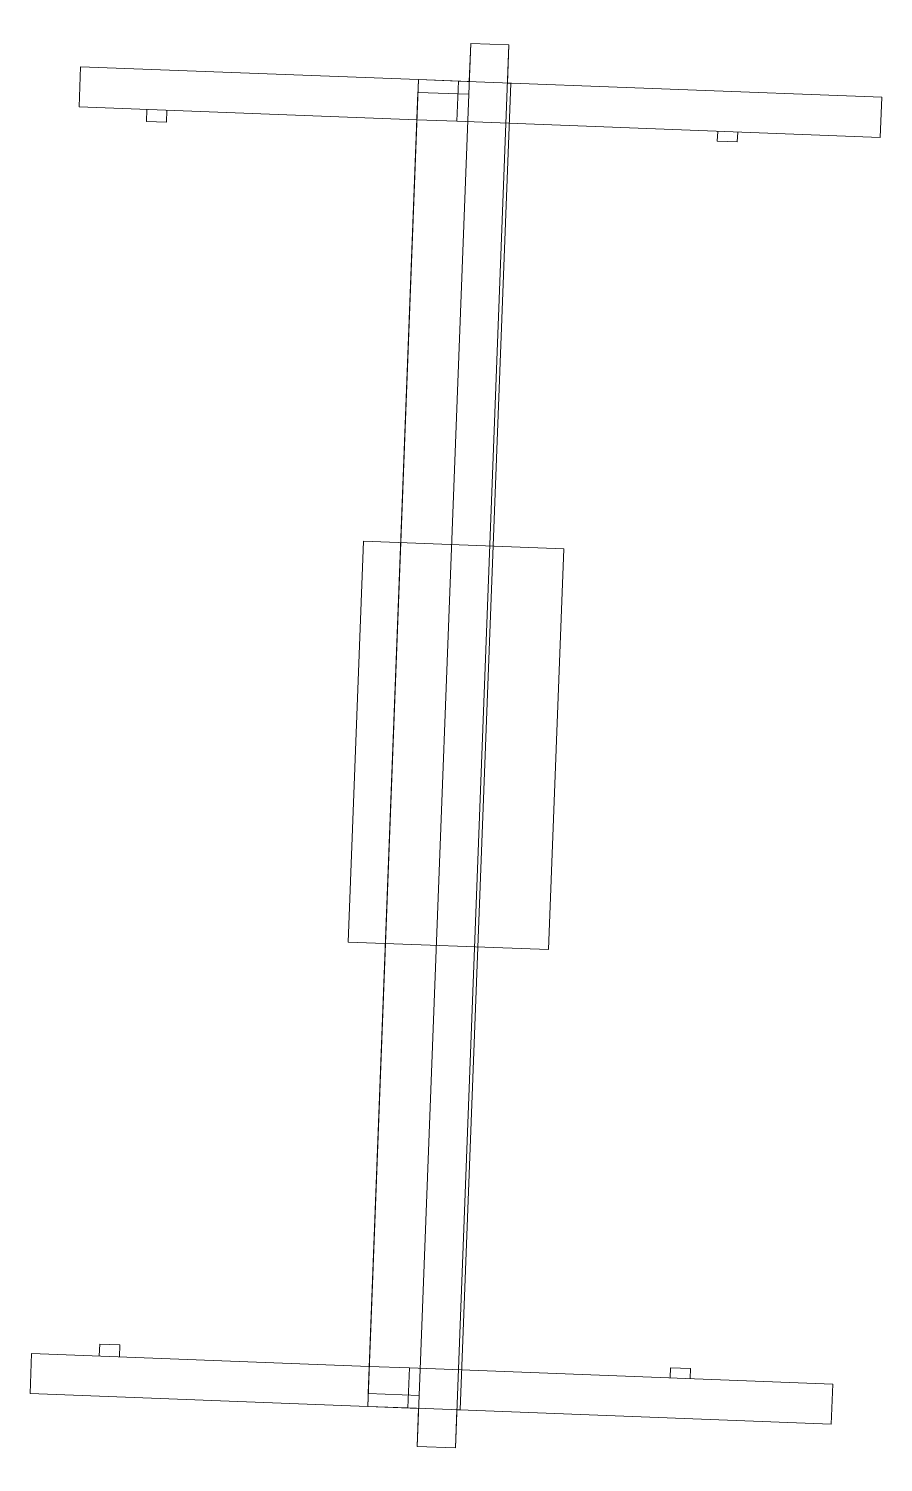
# Model space of a CAD drawing. Header units: millimetres. Extents: x 18438 to 82538, y -3412 to 53720.
# Drawn here: x 74782 to 75634, y 2966 to 4395 of the extents above; entities that cross this region are included whole.
import ezdxf

# ---------------------------------------------------------------- set-up
doc = ezdxf.new("R2010")
doc.units = ezdxf.units.MM
doc.header["$MEASUREMENT"] = 0
doc.layers.add('I-FURN', color=40, linetype='Continuous', lineweight=13)

# ---------------------------------------------------------------- blocks, each defined once
blk = doc.blocks.new('New Furniture_Small COW_NR2 - NR2-9725412-GA PLAN - LEVEL 11')
at = {"layer": 'I-FURN', "color": 0, "lineweight": -2}
for p, q in [((-234, 0), (-234, 337.2)), ((-234, 337.2), (-194, 337.2)), ((-194, 337.2), (-194, 0)), ((1049.9, 0), (1049.9, 337.2)), ((1049.9, 337.2), (1089.9, 337.2)), ((1089.9, 337.2), (1089.9, 0)), ((-193.9, 269.6), (-182, 269.6)), ((-182, 249.6), (-182, 269.6)), ((1037.9, 269.6), (1037.9, 249.6)), ((1037.9, 269.6), (1049.8, 269.6)), ((-182, 249.6), (-193.9, 249.6)), ((1049.8, 249.6), (1037.9, 249.6)), ((228, 37.2), (628, 37.2)), ((228, 37.2), (228, -162.8)), ((628, -162.8), (628, 37.2)), ((-234, 0), (-234, -50.8)), ((-221.2, 0), (-221.2, -50.8)), ((1077.2, 0), (-221.2, 0)), ((1077.2, -50.8), (1077.2, 0)), ((1089.9, 0), (-234, 0)), ((-234, 0), (-194, 0)), ((-234, 0), (-234, -40)), ((-194, -40), (-194, 0)), ((847.2, 0), (-92.8, 0)), ((1049.9, 0), (1089.9, 0)), ((1049.9, -40), (1049.9, 0)), ((1089.9, -50.8), (1089.9, 0)), ((1089.9, 0), (1089.9, -40)), ((-194, -40), (-234, -40)), ((-234, -462.8), (-234, -40)), ((-194, -40), (-194, -462.8)), ((1049.9, -462.8), (1049.9, -40)), ((1089.9, -40), (1049.9, -40)), ((1089.9, -40), (1089.9, -462.8)), ((-234, -50.8), (-272, -50.8)), ((-272, -50.8), (-272, -88.9)), ((-221.2, -50.8), (-272, -50.8)), ((-272, -50.8), (-272, -88.9)), ((1077.2, -50.8), (-221.2, -50.8)), ((1128, -50.8), (1077.2, -50.8)), ((1128, -50.8), (1089.9, -50.8)), ((1128, -88.9), (1128, -50.8)), ((1128, -88.9), (1128, -50.8)), ((-272, -88.9), (-234, -88.9)), ((-272, -88.9), (1128, -88.9)), ((-234, -88.9), (-234, -92.3)), ((-234, -92.3), (1089.9, -92.3)), ((1089.9, -88.9), (1128, -88.9)), ((1089.9, -92.3), (1089.9, -88.9)), ((628, -162.8), (228, -162.8)), ((-193.8, -300.4), (-184, -300.4)), ((-184, -320.4), (-184, -300.4)), ((1039.9, -300.4), (1039.9, -320.4)), ((1039.9, -300.4), (1049.7, -300.4)), ((-184, -320.4), (-193.8, -320.4)), ((1049.7, -320.4), (1039.9, -320.4)), ((-194, -462.8), (-234, -462.8)), ((1089.9, -462.8), (1049.9, -462.8))]:
    blk.add_line(p, q, dxfattribs=at)

msp = doc.modelspace()

# ---------------------------------------------------------------- block references
at = {"layer": 'I-FURN', "color": 40, "lineweight": 0, "rotation": 87.81652505426116}
msp.add_blockref('New Furniture_Small COW_NR2 - NR2-9725412-GA PLAN - LEVEL 11', (75128.9, 3255.3), dxfattribs=at)

doc.saveas('drawing.dxf')
